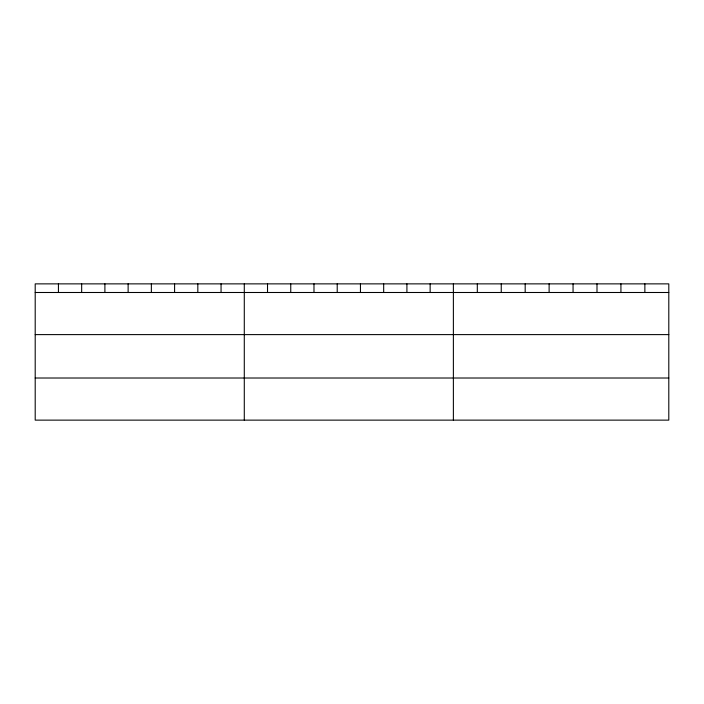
<?xml version="1.0" encoding="UTF-8"?>
<svg xmlns="http://www.w3.org/2000/svg" width="704" height="704" viewBox="0 0 704 704"><rect width="100%" height="100%" fill="white"/><g stroke="black" fill="none" stroke-linecap="round" stroke-linejoin="round"><path stroke-width="1.06" d="M668.8 334.611L668.8 283.87L35.2 283.87L35.2 420.13L668.8 420.13L668.8 334.611L35.2 334.611M35.2 292.494L668.8 292.494M35.2 378.013L668.8 378.013M644.864 283.87L644.864 292.494M620.928 283.87L620.928 292.494M596.992 283.87L596.992 292.494M573.056 283.87L573.056 292.494M549.12 283.87L549.12 292.494M525.184 283.87L525.184 292.494M501.248 283.87L501.248 292.494M477.312 283.87L477.312 292.494M453.376 283.87L453.376 420.13M430.144 283.87L430.144 292.494M406.912 283.87L406.912 292.494M383.68 283.87L383.68 292.494M360.448 283.87L360.448 292.494M337.216 283.87L337.216 292.494M313.984 283.87L313.984 292.494M290.752 283.87L290.752 292.494M267.52 283.87L267.52 292.494M244.288 283.87L244.288 420.13M221.056 283.87L221.056 292.494M197.824 283.87L197.824 292.494M174.592 283.87L174.592 292.494M151.36 283.87L151.36 292.494M128.128 283.87L128.128 292.494M104.896 283.87L104.896 292.494M81.664 283.87L81.664 292.494M58.432 283.87L58.432 292.494"/></g></svg>
